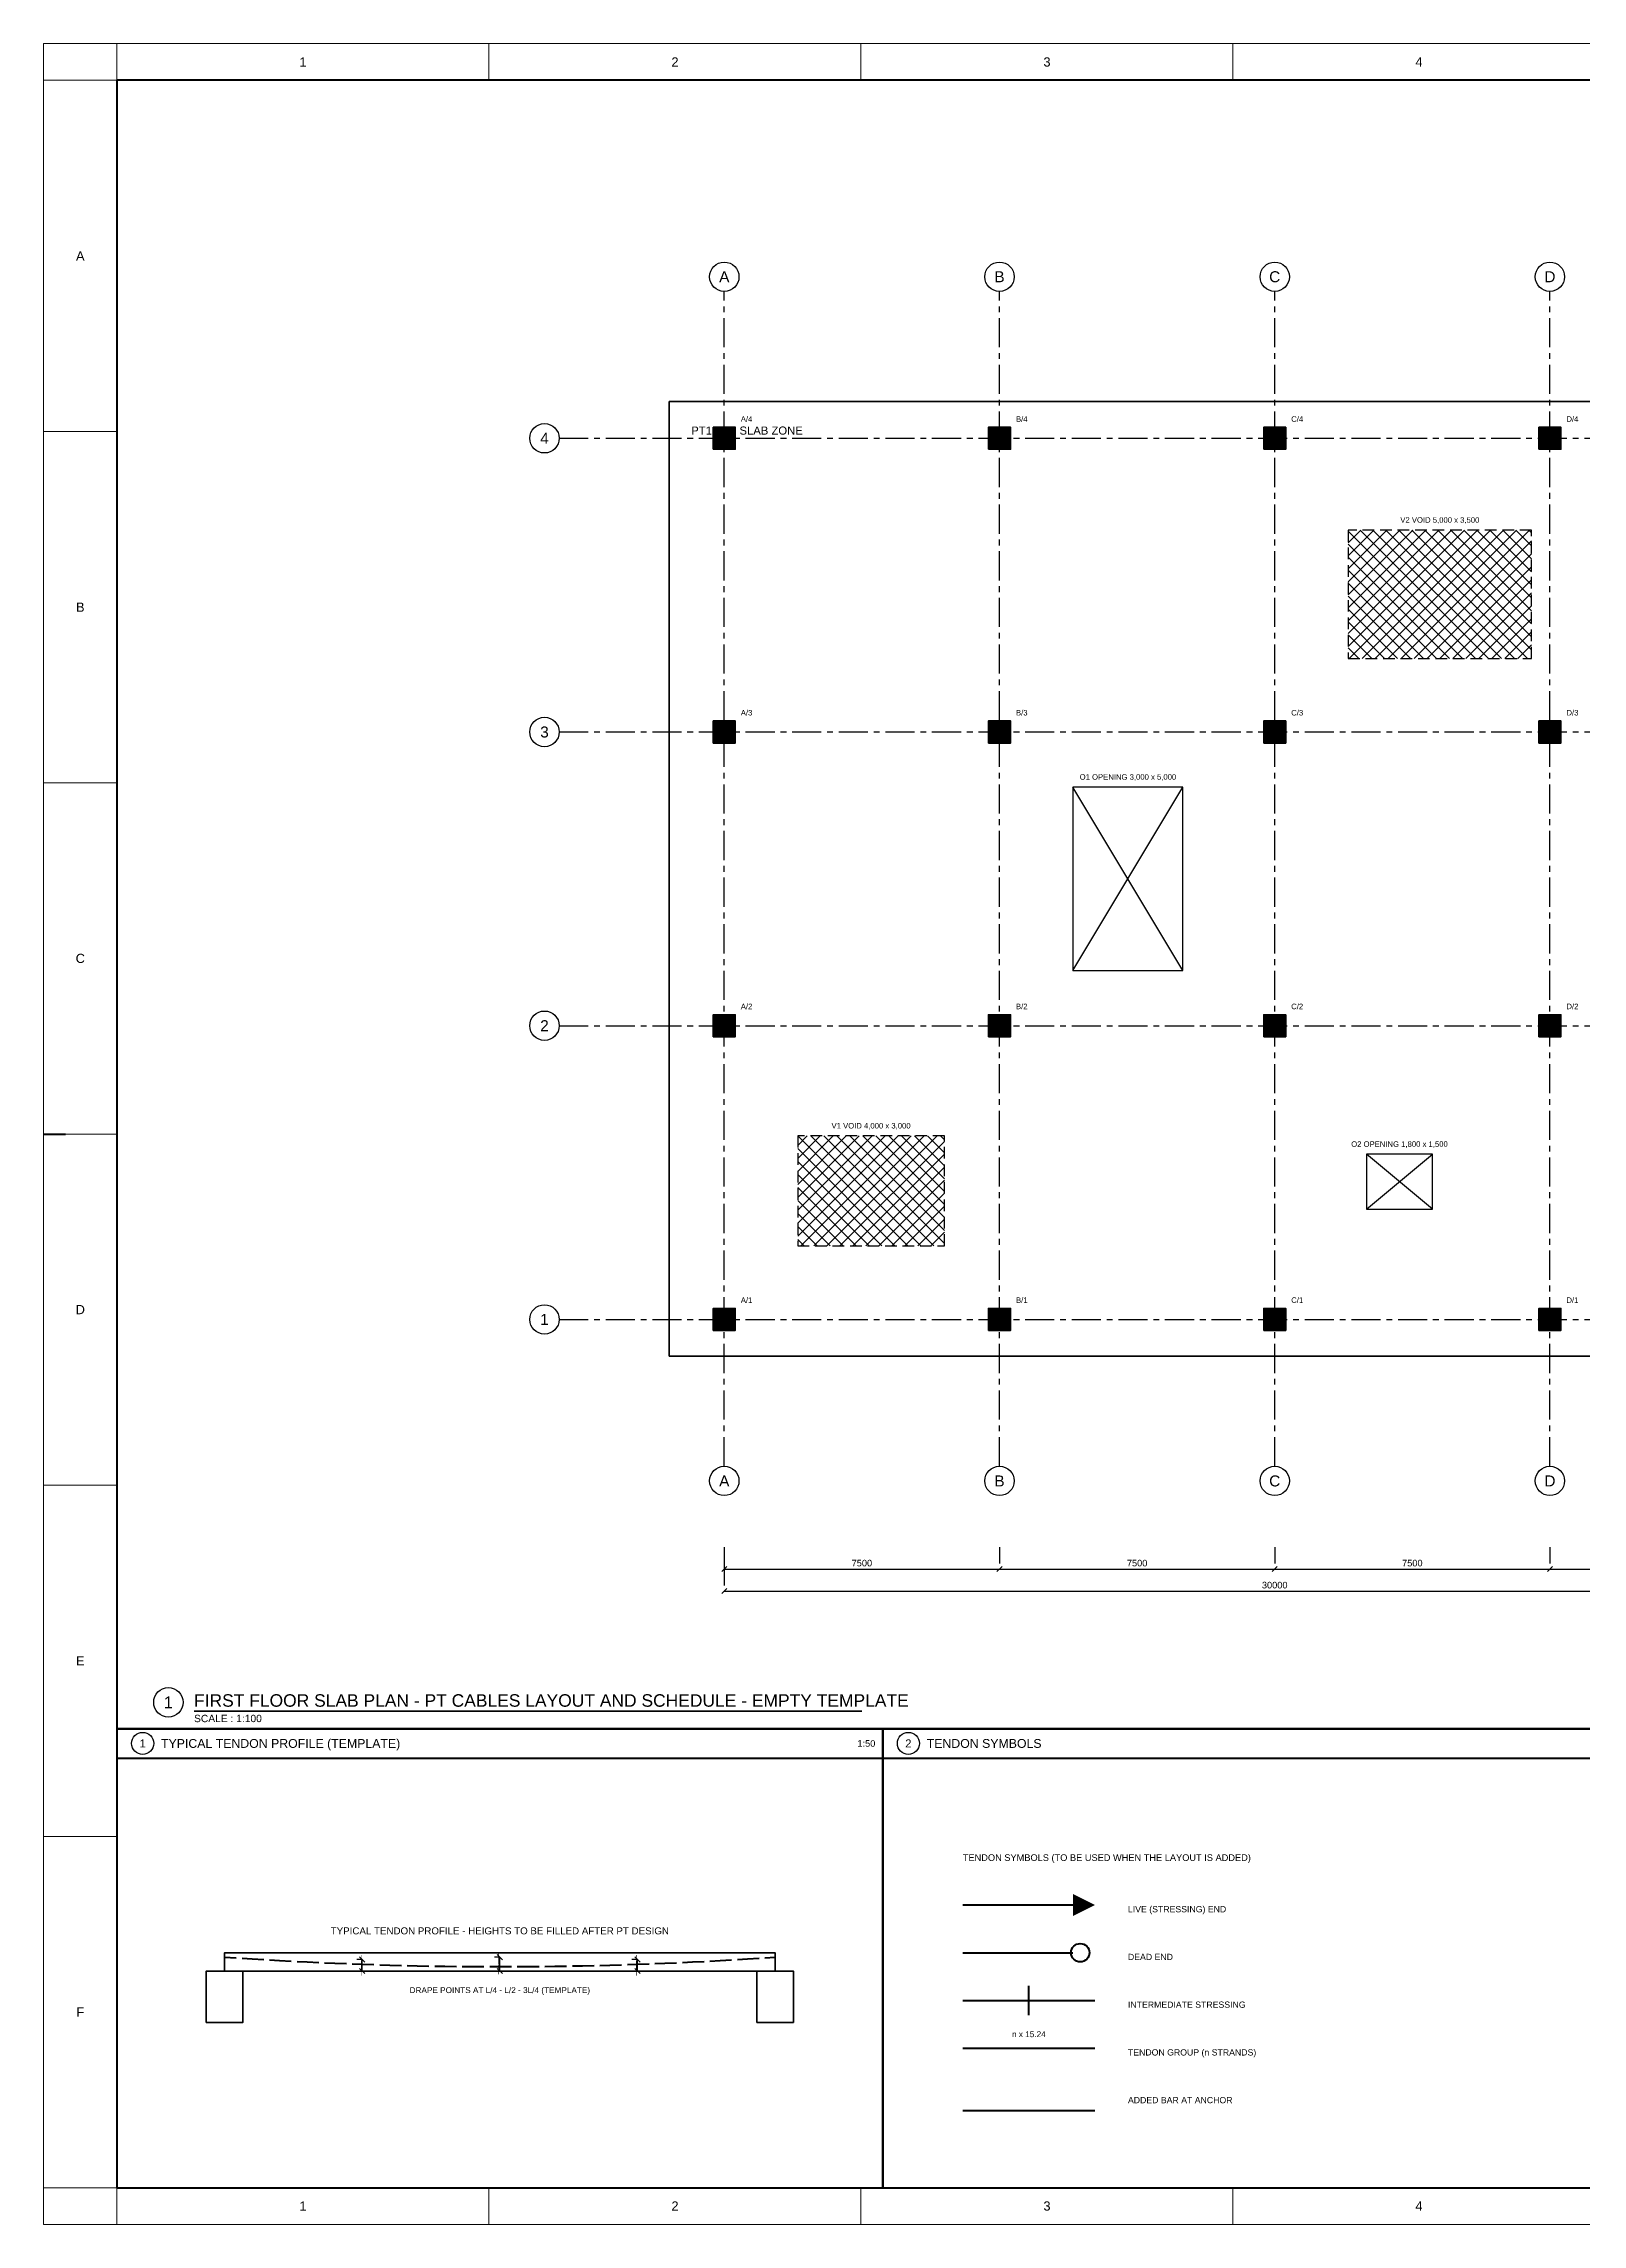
# Model space of a CAD drawing. Header units: millimetres. Extents: x 0 to 84100, y 0 to 59400.
# Drawn here: x 0 to 41935, y 0 to 59400 of the extents above; entities that cross this region are included whole.
import ezdxf
from ezdxf.enums import TextEntityAlignment as Align

# ---------------------------------------------------------------- set-up
doc = ezdxf.new("R2010")
doc.units = ezdxf.units.MM
doc.header["$LTSCALE"] = 25
for name, pattern in [('CENTER', [50.8, 31.75, -6.35, 6.35, -6.35]), ('DASHDOT', [25.4, 12.7, -6.35, 0, -6.35]), ('DASHED', [19.05, 12.7, -6.35])]:
    doc.linetypes.add(name, pattern=pattern)
doc.layers.get('0').update_dxf_attribs({"linetype": 'CONTINUOUS'})
for name, color, linetype in [('SPAN-CALLOUT', 3, 'CONTINUOUS'), ('SPAN-COL-HATCH', 8, 'CONTINUOUS'), ('SPAN-DETAIL', 7, 'CONTINUOUS'), ('SPAN-DIM', 8, 'CONTINUOUS'), ('SPAN-GRID', 8, 'CENTER'), ('SPAN-GRID-BUBBLE', 8, 'CONTINUOUS'), ('SPAN-OPENING', 6, 'CONTINUOUS'), ('SPAN-PT-TENDON', 3, 'CONTINUOUS'), ('SPAN-PT-TEXT', 3, 'CONTINUOUS'), ('SPAN-PT-ZONE', 4, 'DASHDOT'), ('SPAN-SHEET-NOTES', 7, 'CONTINUOUS'), ('SPAN-SHEET-TEXT', 2, 'CONTINUOUS'), ('SPAN-TEXT', 7, 'CONTINUOUS'), ('SPAN-VOID', 30, 'DASHED'), ('SPAN-VOID-HATCH', 30, 'CONTINUOUS')]:
    doc.layers.add(name, color=color, linetype=linetype)
for name, color, linetype, lineweight in [('SPAN-COL', 7, 'CONTINUOUS', 35), ('SPAN-PT-CABLE', 3, 'CONTINUOUS', 50), ('SPAN-RB-UBAR', 6, 'CONTINUOUS', 20), ('SPAN-SHEET-FRAME', 7, 'CONTINUOUS', 50), ('SPAN-SHEET-TITLE', 7, 'CONTINUOUS', 25), ('SPAN-SLAB-EDGE', 3, 'CONTINUOUS', 35)]:
    doc.layers.add(name, color=color, linetype=linetype, lineweight=lineweight)
doc.styles.get("Standard").update_dxf_attribs({"font": 'arial.ttf'})

# ---------------------------------------------------------------- blocks, each defined once
blk = doc.blocks.new('CABLES_SCHEDULE_EMPTY_TEMPLATE_L01')
at = {"layer": 'SPAN-COL-HATCH'}
h = blk.add_hatch(color=256, dxfattribs=at)
h.dxf.hatch_style = 1
h.paths.add_polyline_path([(18250, 48350), (18850, 48350), (18850, 48950), (18250, 48950)])
h = blk.add_hatch(color=256, dxfattribs=at)
h.dxf.hatch_style = 1
h.paths.add_polyline_path([(25750, 48350), (26350, 48350), (26350, 48950), (25750, 48950)])
h = blk.add_hatch(color=256, dxfattribs=at)
h.dxf.hatch_style = 1
h.paths.add_polyline_path([(33250, 48350), (33850, 48350), (33850, 48950), (33250, 48950)])
h = blk.add_hatch(color=256, dxfattribs=at)
h.dxf.hatch_style = 1
h.paths.add_polyline_path([(40750, 48350), (41350, 48350), (41350, 48950), (40750, 48950)])
h = blk.add_hatch(color=256, dxfattribs=at)
h.dxf.hatch_style = 1
h.paths.add_polyline_path([(18250, 40350), (18850, 40350), (18850, 40950), (18250, 40950)])
h = blk.add_hatch(color=256, dxfattribs=at)
h.dxf.hatch_style = 1
h.paths.add_polyline_path([(25750, 40350), (26350, 40350), (26350, 40950), (25750, 40950)])
h = blk.add_hatch(color=256, dxfattribs=at)
h.dxf.hatch_style = 1
h.paths.add_polyline_path([(33250, 40350), (33850, 40350), (33850, 40950), (33250, 40950)])
h = blk.add_hatch(color=256, dxfattribs=at)
h.dxf.hatch_style = 1
h.paths.add_polyline_path([(40750, 40350), (41350, 40350), (41350, 40950), (40750, 40950)])
h = blk.add_hatch(color=256, dxfattribs=at)
h.dxf.hatch_style = 1
h.paths.add_polyline_path([(18250, 32350), (18850, 32350), (18850, 32950), (18250, 32950)])
h = blk.add_hatch(color=256, dxfattribs=at)
h.dxf.hatch_style = 1
h.paths.add_polyline_path([(25750, 32350), (26350, 32350), (26350, 32950), (25750, 32950)])
h = blk.add_hatch(color=256, dxfattribs=at)
h.dxf.hatch_style = 1
h.paths.add_polyline_path([(33250, 32350), (33850, 32350), (33850, 32950), (33250, 32950)])
h = blk.add_hatch(color=256, dxfattribs=at)
h.dxf.hatch_style = 1
h.paths.add_polyline_path([(40750, 32350), (41350, 32350), (41350, 32950), (40750, 32950)])
h = blk.add_hatch(color=256, dxfattribs=at)
h.dxf.hatch_style = 1
h.paths.add_polyline_path([(18250, 24350), (18850, 24350), (18850, 24950), (18250, 24950)])
h = blk.add_hatch(color=256, dxfattribs=at)
h.dxf.hatch_style = 1
h.paths.add_polyline_path([(25750, 24350), (26350, 24350), (26350, 24950), (25750, 24950)])
h = blk.add_hatch(color=256, dxfattribs=at)
h.dxf.hatch_style = 1
h.paths.add_polyline_path([(33250, 24350), (33850, 24350), (33850, 24950), (33250, 24950)])
h = blk.add_hatch(color=256, dxfattribs=at)
h.dxf.hatch_style = 1
h.paths.add_polyline_path([(40750, 24350), (41350, 24350), (41350, 24950), (40750, 24950)])
at = {"layer": 'SPAN-VOID-HATCH'}
h = blk.add_hatch(dxfattribs=at)
h.set_pattern_fill('ANSI37', color=256, scale=78.74)
h.paths.add_polyline_path([(35550, 42650), (40550, 42650), (40550, 46150), (35550, 46150)])
h = blk.add_hatch(dxfattribs=at)
h.set_pattern_fill('ANSI37', color=256, scale=78.74)
h.paths.add_polyline_path([(20550, 26650), (24550, 26650), (24550, 29650), (20550, 29650)])
at = {"layer": 'SPAN-CALLOUT'}
for centre, radius in [((3400, 14220), 400), ((2700, 13100), 300), ((23566.666667, 13100), 300)]:
    blk.add_circle(centre, radius, dxfattribs=at)
at = {"layer": 'SPAN-COL'}
for points in [[(18250, 48350), (18850, 48350), (18850, 48950), (18250, 48950)], [(25750, 48350), (26350, 48350), (26350, 48950), (25750, 48950)], [(33250, 48350), (33850, 48350), (33850, 48950), (33250, 48950)], [(40750, 48350), (41350, 48350), (41350, 48950), (40750, 48950)], [(18250, 40350), (18850, 40350), (18850, 40950), (18250, 40950)], [(25750, 40350), (26350, 40350), (26350, 40950), (25750, 40950)], [(33250, 40350), (33850, 40350), (33850, 40950), (33250, 40950)], [(40750, 40350), (41350, 40350), (41350, 40950), (40750, 40950)], [(18250, 32350), (18850, 32350), (18850, 32950), (18250, 32950)], [(25750, 32350), (26350, 32350), (26350, 32950), (25750, 32950)], [(33250, 32350), (33850, 32350), (33850, 32950), (33250, 32950)], [(40750, 32350), (41350, 32350), (41350, 32950), (40750, 32950)], [(18250, 24350), (18850, 24350), (18850, 24950), (18250, 24950)], [(25750, 24350), (26350, 24350), (26350, 24950), (25750, 24950)], [(33250, 24350), (33850, 24350), (33850, 24950), (33250, 24950)], [(40750, 24350), (41350, 24350), (41350, 24950), (40750, 24950)], [(4433.333333, 5500), (5433.333333, 5500), (5433.333333, 6900), (4433.333333, 6900)], [(19433.333333, 5500), (20433.333333, 5500), (20433.333333, 6900), (19433.333333, 6900)]]:
    blk.add_lwpolyline(points, close=True, dxfattribs=at)
at = {"layer": 'SPAN-DETAIL', "lineweight": 35}
blk.add_lwpolyline([(4933.333333, 6900), (19933.333333, 6900), (19933.333333, 7400), (4933.333333, 7400)], close=True, dxfattribs=at)
at = {"layer": 'SPAN-DIM'}
for p, q in [((18550, 18450), (18550, 18000)), ((18550, 18450), (18550, 17400)), ((26050, 18450), (26050, 18000)), ((26050, 18450), (26050, 18000)), ((33550, 18450), (33550, 18000)), ((33550, 18450), (33550, 18000)), ((41050, 18450), (41050, 18000)), ((41050, 18450), (41050, 18000)), ((18480, 17780), (18620, 17920)), ((18550, 17850), (26050, 17850)), ((25980, 17780), (26120, 17920)), ((25980, 17780), (26120, 17920)), ((26050, 17850), (33550, 17850)), ((33480, 17780), (33620, 17920)), ((33480, 17780), (33620, 17920)), ((33550, 17850), (41050, 17850)), ((40980, 17780), (41120, 17920)), ((40980, 17780), (41120, 17920)), ((41050, 17850), (48550, 17850)), ((18480, 17180), (18620, 17320)), ((18550, 17250), (48550, 17250)), ((8683.333333, 7215), (8533.333333, 7215)), ((8753.333333, 7145), (8613.333333, 7285)), ((8683.333333, 6900), (8683.333333, 7215)), ((12433.333333, 7280), (12283.333333, 7280)), ((12503.333333, 7210), (12363.333333, 7350)), ((12433.333333, 6900), (12433.333333, 7280)), ((16183.333333, 7215), (16033.333333, 7215)), ((16253.333333, 7145), (16113.333333, 7285)), ((16183.333333, 6900), (16183.333333, 7215)), ((8683.333333, 6900), (8533.333333, 6900)), ((8753.333333, 6830), (8613.333333, 6970)), ((12433.333333, 6900), (12283.333333, 6900)), ((12503.333333, 6830), (12363.333333, 6970)), ((16183.333333, 6900), (16033.333333, 6900)), ((16253.333333, 6830), (16113.333333, 6970))]:
    blk.add_line(p, q, dxfattribs=at)
at = {"layer": 'SPAN-GRID'}
for p, q in [((18550, 20650), (18550, 52650)), ((26050, 20650), (26050, 52650)), ((33550, 20650), (33550, 52650)), ((41050, 20650), (41050, 52650)), ((14050, 48650), (52550, 48650)), ((14050, 40650), (52550, 40650)), ((14050, 32650), (52550, 32650)), ((14050, 24650), (52550, 24650))]:
    blk.add_line(p, q, dxfattribs=at)
at = {"layer": 'SPAN-GRID-BUBBLE'}
for centre in [(18550, 53050), (26050, 53050), (33550, 53050), (41050, 53050), (13650, 48650), (13650, 40650), (13650, 32650), (13650, 24650), (18550, 20250), (26050, 20250), (33550, 20250), (41050, 20250)]:
    blk.add_circle(centre, 400, dxfattribs=at)
at = {"layer": 'SPAN-OPENING'}
for p, q in [((28050, 34150), (31050, 39150)), ((31050, 34150), (28050, 39150)), ((36050, 27650), (37850, 29150)), ((37850, 27650), (36050, 29150))]:
    blk.add_line(p, q, dxfattribs=at)
for points in [[(28050, 34150), (31050, 34150), (31050, 39150), (28050, 39150)], [(36050, 27650), (37850, 27650), (37850, 29150), (36050, 29150)]]:
    blk.add_lwpolyline(points, close=True, dxfattribs=at)
at = {"layer": 'SPAN-PT-CABLE', "lineweight": 50}
for p, q in [((25050, 8700), (28050, 8700)), ((25050, 7400), (28050, 7400)), ((25050, 6100), (28650, 6100)), ((26850, 5700), (26850, 6500)), ((25050, 4800), (28650, 4800))]:
    blk.add_line(p, q, dxfattribs=at)
blk.add_circle((28250, 7400), 250, dxfattribs=at)
at = {"layer": 'SPAN-PT-CABLE'}
blk.add_solid([(28050, 8400), (28650, 8700), (28050, 9000)], dxfattribs=at)
at = {"layer": 'SPAN-PT-TENDON', "linetype": 'DASHED', "lineweight": 50}
blk.add_lwpolyline([(4933.333333, 7280), (5683.333333, 7230.6), (6433.333333, 7186.4), (7183.333333, 7147.4), (7933.333333, 7113.6), (8683.333333, 7085), (9433.333333, 7061.6), (10183.333333, 7043.4), (10933.333333, 7030.4), (11683.333333, 7022.6), (12433.333333, 7020), (13183.333333, 7022.6), (13933.333333, 7030.4), (14683.333333, 7043.4), (15433.333333, 7061.6), (16183.333333, 7085), (16933.333333, 7113.6), (17683.333333, 7147.4), (18433.333333, 7186.4), (19183.333333, 7230.6), (19933.333333, 7280)], dxfattribs=at)
at = {"layer": 'SPAN-PT-ZONE'}
blk.add_lwpolyline([(17050, 23650), (49550, 23650), (49550, 44650), (44550, 44650), (44550, 49650), (17050, 49650)], close=True, dxfattribs=at)
at = {"layer": 'SPAN-RB-UBAR', "lineweight": 50}
blk.add_line((25050, 3100), (28650, 3100), dxfattribs=at)
at = {"layer": 'SPAN-SHEET-FRAME', "lineweight": 13}
for p, q in [((2000, 58400), (2000, 59400)), ((12137.5, 58400), (12137.5, 59400)), ((22275, 58400), (22275, 59400)), ((32412.5, 58400), (32412.5, 59400)), ((0, 58400), (2000, 58400)), ((0, 48833.333333), (2000, 48833.333333)), ((0, 39266.666667), (2000, 39266.666667)), ((0, 29700), (2000, 29700)), ((0, 20133.333333), (2000, 20133.333333)), ((0, 10566.666667), (2000, 10566.666667)), ((0, 1000), (2000, 1000)), ((2000, 0), (2000, 1000)), ((12137.5, 0), (12137.5, 1000)), ((22275, 0), (22275, 1000)), ((32412.5, 0), (32412.5, 1000))]:
    blk.add_line(p, q, dxfattribs=at)
at = {"layer": 'SPAN-SHEET-FRAME'}
for p, q in [((0, 29700), (600, 29700)), ((2000, 13500), (64600, 13500)), ((2000, 12700), (22866.666667, 12700)), ((22866.666667, 12700), (43733.333333, 12700))]:
    blk.add_line(p, q, dxfattribs=at)
at = {"layer": 'SPAN-SHEET-FRAME', "lineweight": 13}
blk.add_lwpolyline([(0, 0), (84100, 0), (84100, 59400), (0, 59400)], close=True, dxfattribs=at)
at = {"layer": 'SPAN-SHEET-FRAME'}
for points in [[(2000, 1000), (83100, 1000), (83100, 58400), (2000, 58400)], [(2000, 1000), (22866.666667, 1000), (22866.666667, 13500), (2000, 13500)], [(22866.666667, 1000), (43733.333333, 1000), (43733.333333, 13500), (22866.666667, 13500)]]:
    blk.add_lwpolyline(points, close=True, dxfattribs=at)
at = {"layer": 'SPAN-SHEET-TITLE', "lineweight": 35}
blk.add_line((4100, 13980), (22300, 13980), dxfattribs=at)
at = {"layer": 'SPAN-SLAB-EDGE', "color": 3}
blk.add_lwpolyline([(17050, 23650), (49550, 23650), (49550, 44650), (44550, 44650), (44550, 49650), (17050, 49650)], close=True, dxfattribs=at)
at = {"layer": 'SPAN-VOID'}
for points in [[(35550, 42650), (40550, 42650), (40550, 46150), (35550, 46150)], [(20550, 26650), (24550, 26650), (24550, 29650), (20550, 29650)]]:
    blk.add_lwpolyline(points, close=True, dxfattribs=at)
at = {"layer": 'SPAN-CALLOUT'}
for s, height, p in [('1', 320, (3400, 14220)), ('1', 220, (2700, 13100)), ('2', 220, (23566.666667, 13100))]:
    blk.add_text(s, height=height, dxfattribs=at).set_placement(p, align=Align.MIDDLE_CENTER)
at = {"layer": 'SPAN-DIM'}
for s, p in [('7500', (22300, 17922)), ('7500', (29800, 17922)), ('7500', (37300, 17922)), ('30000', (33550, 17322))]:
    blk.add_text(s, height=180, dxfattribs=at).set_placement(p, align=Align.CENTER)
for p in [(8611.333333, 7057.5), (12361.333333, 7090), (16111.333333, 7057.5)]:
    blk.add_text('____', height=180, rotation=90, dxfattribs=at).set_placement(p, align=Align.CENTER)
at = {"layer": 'SPAN-OPENING'}
for s, p in [('O1 OPENING 3,000 x 5,000', (29550, 39350)), ('O2 OPENING 1,800 x 1,500', (36950, 29350))]:
    blk.add_text(s, height=150, dxfattribs=at).set_placement(p, align=Align.CENTER)
at = {"layer": 'SPAN-PT-TEXT'}
blk.add_text('TENDON SYMBOLS (TO BE USED WHEN THE LAYOUT IS ADDED)', height=180, dxfattribs=at).set_placement((25050, 9900))
for s, height, p in [('TYPICAL TENDON PROFILE - HEIGHTS TO BE FILLED AFTER PT DESIGN', 190, (12433.333333, 7900)), ('n x 15.24', 160, (26850, 5100))]:
    blk.add_text(s, height=height, dxfattribs=at).set_placement(p, align=Align.CENTER)
at = {"layer": 'SPAN-PT-ZONE'}
blk.add_text('PT1 - PT SLAB ZONE', height=220, dxfattribs=at).set_placement((17650, 48750))
at = {"layer": 'SPAN-SHEET-FRAME'}
for s, p in [('1', (7068.75, 58900)), ('2', (17206.25, 58900)), ('3', (27343.75, 58900)), ('4', (37481.25, 58900)), ('A', (1000, 53616.666667)), ('B', (1000, 44050)), ('C', (1000, 34483.333333)), ('D', (1000, 24916.666667)), ('E', (1000, 15350)), ('F', (1000, 5783.333333)), ('1', (7068.75, 500)), ('2', (17206.25, 500)), ('3', (27343.75, 500)), ('4', (37481.25, 500))]:
    blk.add_text(s, height=250, dxfattribs=at).set_placement(p, align=Align.MIDDLE_CENTER)
at = {"layer": 'SPAN-SHEET-NOTES'}
for s, p in [('LIVE (STRESSING) END', (29550, 8500)), ('DEAD END', (29550, 7200)), ('INTERMEDIATE STRESSING', (29550, 5900)), ('TENDON GROUP (n STRANDS)', (29550, 4600)), ('ADDED BAR AT ANCHOR', (29550, 3300))]:
    blk.add_text(s, height=170, dxfattribs=at).set_placement(p)
blk.add_text('DRAPE POINTS AT L/4 - L/2 - 3L/4 (TEMPLATE)', height=160, dxfattribs=at).set_placement((12433.333333, 6300), align=Align.CENTER)
at = {"layer": 'SPAN-SHEET-TEXT'}
blk.add_text('FIRST FLOOR SLAB PLAN - PT CABLES LAYOUT AND SCHEDULE - EMPTY TEMPLATE', height=340, dxfattribs=at).set_placement((4100, 14100))
for s, p in [('TYPICAL TENDON PROFILE (TEMPLATE)', (3200, 13100)), ('TENDON SYMBOLS', (24066.666667, 13100))]:
    blk.add_text(s, height=240, dxfattribs=at).set_placement(p, align=Align.MIDDLE_LEFT)
at = {"layer": 'SPAN-SHEET-TITLE'}
blk.add_text('SCALE : 1:100', height=200, dxfattribs=at).set_placement((4100, 13680))
blk.add_text('1:50', height=180, dxfattribs=at).set_placement((22666.666667, 13100), align=Align.MIDDLE_RIGHT)
at = {"layer": 'SPAN-TEXT'}
for s, p in [('A', (18550, 53050)), ('B', (26050, 53050)), ('C', (33550, 53050)), ('D', (41050, 53050)), ('4', (13650, 48650)), ('3', (13650, 40650)), ('2', (13650, 32650)), ('1', (13650, 24650)), ('A', (18550, 20250)), ('B', (26050, 20250)), ('C', (33550, 20250)), ('D', (41050, 20250))]:
    blk.add_text(s, height=300, dxfattribs=at).set_placement(p, align=Align.MIDDLE_CENTER)
for s, p in [('A/4', (19000, 49100)), ('B/4', (26500, 49100)), ('C/4', (34000, 49100)), ('D/4', (41500, 49100)), ('A/3', (19000, 41100)), ('B/3', (26500, 41100)), ('C/3', (34000, 41100)), ('D/3', (41500, 41100)), ('A/2', (19000, 33100)), ('B/2', (26500, 33100)), ('C/2', (34000, 33100)), ('D/2', (41500, 33100)), ('A/1', (19000, 25100)), ('B/1', (26500, 25100)), ('C/1', (34000, 25100)), ('D/1', (41500, 25100))]:
    blk.add_text(s, height=150, dxfattribs=at).set_placement(p)
at = {"layer": 'SPAN-VOID'}
for s, p in [('V2 VOID 5,000 x 3,500', (38050, 46350)), ('V1 VOID 4,000 x 3,000', (22550, 29850))]:
    blk.add_text(s, height=150, dxfattribs=at).set_placement(p, align=Align.CENTER)

msp = doc.modelspace()

# ---------------------------------------------------------------- block references
msp.add_blockref('CABLES_SCHEDULE_EMPTY_TEMPLATE_L01', (0, 0))

doc.saveas('drawing.dxf')
